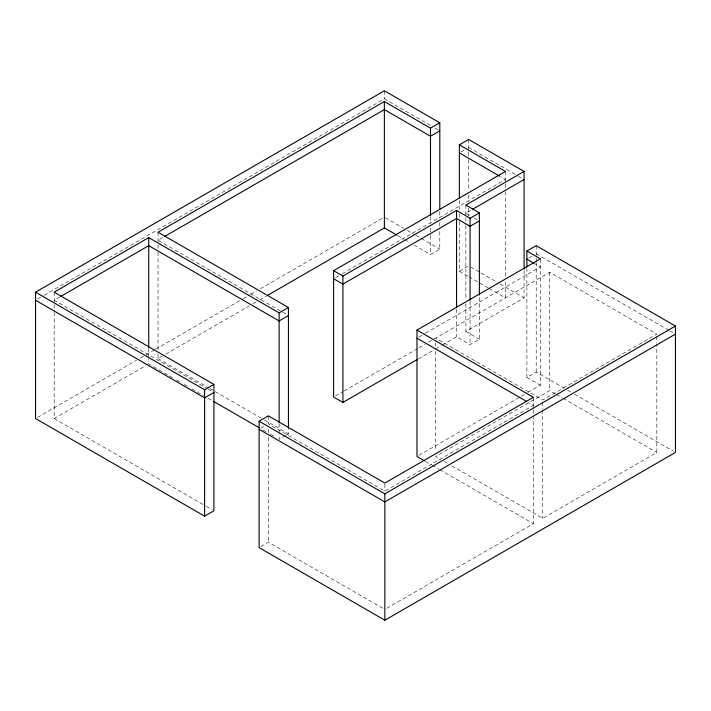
<?xml version="1.0" encoding="UTF-8"?>
<svg xmlns="http://www.w3.org/2000/svg" width="711" height="711" viewBox="0 0 711 711"><rect width="100%" height="100%" fill="white"/><g stroke="black" fill="none" stroke-linecap="round" stroke-linejoin="round"><path stroke-width="0.53" stroke-dasharray="3.56 2.67" d="M37.47 299.135L43.238 295.803M44.198 295.252L384.375 98.856L431.195 125.883M59.911 296.94L54.178 300.246L207.221 388.606M162.828 237.518L158.038 240.282L281.725 311.694M461.217 151.825L464.016 150.208M37.47 417.446L136.45 360.299M140.289 358.077L145.097 355.304M146.057 354.753L154.705 349.759M155.665 349.208L242.158 299.269M243.118 298.718L249.845 294.834M250.805 294.283L256.564 290.95M260.413 288.728L384.375 217.157M54.178 312.405L54.178 418.557L145.853 365.623M158.038 354.167L158.038 358.593L161.868 356.38M165.707 354.167L249.143 305.988M252.983 303.775L255.862 302.113M259.693 299.9L266.412 296.025M335.53 277.628L341.289 274.295M342.249 273.744L505.459 179.519L500.66 176.746M470.646 210.376L465.874 213.122L470.38 215.726M414.149 245.108L430.484 254.538L439.798 249.161L439.798 230.364M459.359 221.45L459.359 271.211L468.673 265.825M528.744 258.031L534.334 254.805M260.955 428.235L263.754 426.618M418.886 337.05L424.627 333.735M425.587 333.183L540.387 266.901L534.992 263.781M335.53 395.938L343.209 391.503M344.168 390.943L418.095 348.266M419.055 347.715L424.814 344.382M428.653 342.169L433.461 339.396M434.421 338.845L549.71 272.277L656.822 334.126L542.724 400L435.603 338.16M285.644 435.496L279.121 439.256L279.121 434.839M286.577 434.954L288.435 433.879L288.435 429.453M418.361 358.868L434.599 349.492M435.55 348.941L441.282 345.635M442.233 345.084L456.56 336.81L470.069 344.613L479.383 339.236L479.383 296.114M465.874 303.793L465.874 331.433L524.087 297.829L524.087 270.18M526.887 267.949L526.887 377.417L536.201 372.04L564.054 388.117M260.955 546.537L268.411 542.235L384.838 609.46M418.886 455.36L520.301 396.809M521.261 396.258L526.993 392.943M527.953 392.392L540.387 385.211L540.387 258.84M555.442 393.903L549.71 390.588L435.603 456.462L440.385 459.226M268.411 415.864L268.411 423.934L384.838 491.15L533.401 405.377L528.637 402.622M386.757 608.349L533.401 523.687L533.401 417.544M451.858 465.856L542.724 518.31L656.822 452.436L656.822 344.071M435.016 128.087L439.798 130.851M468.673 147.524L517.404 175.653M518.355 176.204L524.087 179.519M473.979 217.806L479.383 220.925M536.201 253.729L668.731 330.242M669.691 330.793L675.45 334.126M385.326 217.717L403.484 228.195M407.305 230.4L414.948 234.817M415.908 235.368L439.798 249.161M470.584 266.936L480.138 272.446M481.089 272.997L496.385 281.832M500.206 284.036L524.087 297.829M397.822 235.679L403.581 239.012M404.55 239.563L410.309 242.886M459.359 271.211L467.998 276.197M468.958 276.748L488.173 287.839M489.132 288.399L505.459 297.829L505.459 281.236M465.874 331.433L479.383 339.236M567.893 390.33L570.773 392.001M574.612 394.214L673.53 451.325M526.887 377.417L540.387 385.211M556.402 394.454L562.134 397.769M563.094 398.32L656.822 452.436M282.685 312.245L288.435 315.568M444.215 461.439L448.037 463.643M425.56 461.421L431.293 464.727M432.244 465.278L438.927 469.136M439.878 469.687L533.401 523.687M158.038 358.593L208.856 387.93M209.816 388.49L263.505 419.49M264.465 420.041L288.435 433.879M208.181 389.157L213.922 392.472M172.693 377.808L148.723 363.97L148.723 359.544M176.524 380.021L180.363 382.242M184.193 384.455L188.033 386.668M191.863 388.881L203.373 395.52M208.172 398.293L212.002 400.506M262.821 429.844L266.661 432.057M270.491 434.279L274.33 436.492M54.178 418.557L205.31 505.805M206.27 506.365L212.011 509.671M656.822 336.339L656.822 342.969M549.71 272.277L549.71 390.588M542.724 402.213L542.724 408.843M542.724 409.954L542.724 518.31M536.201 245.659L536.201 257.044M536.201 258.146L536.201 261.47M536.201 262.572L536.201 372.04M533.401 397.307L533.401 408.692M533.401 409.803L533.401 416.433M505.459 171.449L505.459 182.834M505.459 183.936L505.459 190.575M505.459 191.677L505.459 276.819M470.069 301.491L470.069 344.613M468.673 139.454L468.673 150.839M468.673 151.941L468.673 158.58M468.673 159.682L468.673 190.646M468.673 195.063L468.673 201.702M468.673 208.332L468.673 216.073M465.874 205.061L465.874 216.446M465.874 217.548L465.874 224.187M465.874 225.289L465.874 299.367M459.359 200.44L459.359 209.292M459.359 213.709L459.359 220.348M456.56 309.169L456.56 336.81M439.798 211.567L439.798 218.197M439.798 222.623L439.798 229.253M435.603 342.578L435.603 347.004M435.603 351.421L435.603 450.934M430.484 216.944L430.484 223.574M430.484 228L430.484 234.63M430.484 235.741L430.484 254.538M384.838 484.093L384.838 491.15M384.375 90.786L384.375 98.856M279.121 423.774L279.121 433.728M268.411 429.462L268.411 432.777M268.411 437.194L268.411 542.235M158.038 232.213L158.038 243.597M158.038 244.708L158.038 251.339M158.038 252.449L158.038 349.75M148.723 348.488L148.723 358.442M54.178 292.177L54.178 311.302"/><path stroke-width="1.07" d="M288.435 428.351L288.435 307.507L279.121 312.884L148.723 237.598L54.178 292.177L213.922 384.402L213.922 510.782L204.608 516.159L35.55 418.557L35.55 292.177L384.375 90.786L439.798 122.781L439.798 209.354M439.798 122.781L430.484 128.158L384.375 101.54L158.038 232.213L288.435 307.507M60.862 296.38L148.723 245.659L279.121 320.945L288.435 315.568M164.748 236.407L384.375 109.61L430.484 136.228L439.798 130.851M459.359 198.227L459.359 144.831L468.673 139.454L524.087 171.449L524.087 269.078M267.372 295.474L384.375 227.92L396.862 235.128M417.41 359.419L342.924 402.417L333.61 397.04L333.61 270.669L505.459 171.449L459.359 144.831M333.61 270.669L342.924 276.046L456.56 210.438L470.069 218.233L479.383 212.856L479.383 295.003M524.087 171.449L465.874 205.061L479.383 212.856M472.557 209.274L524.087 179.519M479.383 220.925L470.069 226.302L456.56 218.508L342.924 284.116L333.61 278.73M35.55 292.177L204.608 389.779L213.922 384.402M213.922 392.472L204.608 397.849L35.55 300.246M526.887 266.847L526.887 251.036L536.201 245.659L675.45 326.056L675.45 452.436L384.838 620.214L259.097 547.612L259.097 421.241L268.411 415.864L384.838 483.08L533.401 397.307L416.975 330.091L416.975 456.462L424.609 460.87M416.975 330.091L540.387 258.84L526.887 251.036M259.097 421.241L384.838 493.843L675.45 326.056M675.45 334.126L384.838 501.904L259.097 429.311M459.359 152.901L499.7 176.186M526.887 259.106L534.085 263.266M416.975 338.16L526.727 401.519M213.922 401.617L258.991 427.631M470.069 218.233L470.069 300.38M456.56 210.438L456.56 306.956M430.484 128.158L430.484 215.833M384.838 493.843L384.838 620.214M384.375 101.54L384.375 227.92M342.924 276.046L342.924 402.417M279.121 312.884L279.121 422.672M204.608 389.779L204.608 516.159M148.723 237.598L148.723 347.386"/></g></svg>
